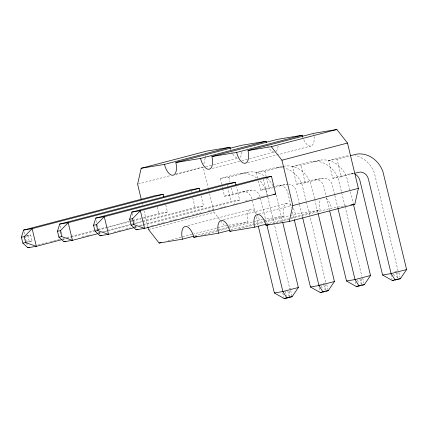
<?xml version="1.0" encoding="UTF-8"?>
<svg xmlns="http://www.w3.org/2000/svg" width="428" height="428" viewBox="0 0 428 428"><rect width="100%" height="100%" fill="white"/><g stroke="black" fill="none" stroke-linecap="round" stroke-linejoin="round"><path stroke-width="0.32" stroke-dasharray="2.14 1.6" d="M289.28 297.15L289.703 290.81M325.446 289.895L325.788 284.823M361.483 284.54L361.869 278.837M397.607 277.916L397.949 272.845M203.878 163.812L205.162 158.087M205.306 157.451L205.734 155.541M138.249 183.997L170.387 175.576M176.17 174.062L203.166 166.99L208.142 187.715M175.555 174.565L205.119 166.818M205.761 166.647L212.834 164.796M213.476 164.625L238.54 158.06M212.277 168.407L241.199 160.826M241.841 160.661L248.914 158.809M249.556 158.638L274.621 152.068A12.118 5.741 75.3 0 1 268.859 147.976M247.716 162.587L310.701 146.082M221.629 184.217L220.265 178.54L238.064 173.875L249.16 171.986A27.306 24.027 80.6 0 1 265.29 176.668M220.265 178.54L228.787 177.122L249.16 171.986M257.709 178.23L256.345 172.548L274.145 167.888L285.246 166A27.306 24.027 80.6 0 1 310.755 183.591L314.564 198.72M256.345 172.548L264.868 171.136L285.246 166M26.563 235.828L30.693 235.02L32.105 240.905L25.653 242.596M26.178 236.203L30.693 235.02M305.49 182.761L296.668 184.227L292.426 166.562L310.225 161.896L321.326 160.013A27.306 24.027 80.6 0 1 346.835 177.604L353.282 203.728M292.426 166.562L300.954 165.149L321.326 160.013M341.571 176.775L332.749 178.241L328.511 160.575L348.884 155.439M328.511 160.575L337.034 159.163L349.746 155.829M26.686 242.055L32.105 240.905M38.172 245.03L44.63 243.334M45.277 243.168L47.214 242.66M50.445 241.815L59.487 239.445M66.591 237.583L70.465 236.566M71.112 236.395L93.716 230.473M94.363 230.307L129.24 221.164M129.887 220.998L131.824 220.49M132.471 220.318L158.949 213.379L167.471 211.967L165.807 205.028M222.688 188.63L224.507 196.201L241.799 191.669A9.09 7.998 80.6 0 1 251.659 198.469L255.858 215.947M62.841 239.386L66.073 238.535M66.72 238.369L70.593 237.353M71.241 237.182L93.844 231.259M98.365 230.077L106.117 228.044M106.759 227.873L129.368 221.95M130.01 221.784L131.952 221.276M132.594 221.105L140.994 218.906M143.578 218.226L167.471 211.967M224.507 196.201L233.03 194.788L250.321 190.257A9.09 7.998 80.6 0 1 260.187 197.057L266.708 224.24M82.005 237.01L86.526 235.828M87.173 235.657L91.046 234.64M98.151 232.779L100.088 232.27M102.672 231.596L106.545 230.58M107.193 230.408L129.796 224.486M130.444 224.315L132.38 223.812M133.028 223.641L142.069 221.271M142.717 221.099L195.029 207.393L203.557 205.975L201.133 195.885M258.314 180.75L260.588 190.214L277.879 185.682A9.09 7.998 80.6 0 1 287.744 192.482L291.473 208.019M98.922 233.394L101.506 232.72M104.737 231.874L129.925 225.272M135.093 223.919L142.198 222.057M142.845 221.886L203.557 205.975M260.588 190.214L269.11 188.802L286.402 184.27A9.09 7.998 80.6 0 1 287.429 184.077L278.906 185.49M113.564 232.206L118.085 231.024M118.733 230.853L122.606 229.836M125.837 228.991L130.358 227.808M134.232 226.792L136.168 226.284M139.4 225.438L142.631 224.593M143.273 224.422L231.115 201.406L239.637 199.988L236.454 186.742M296.668 184.227L313.959 179.696A9.09 7.998 80.6 0 1 323.825 186.496L326.313 196.853M135.007 227.407L136.944 226.899M140.817 225.888L142.754 225.379M143.401 225.208L239.637 199.988M151.582 225.711L154.166 225.037M157.397 224.192L161.918 223.004M162.565 222.833L164.502 222.33M169.67 220.971L174.191 219.789M174.833 219.618L176.775 219.115M181.937 217.756L186.458 216.573M187.106 216.402L189.042 215.894M192.274 215.049L198.731 213.358M199.378 213.187L201.315 212.679M208.42 210.817L213.588 209.463M220.693 207.601L225.861 206.248M232.96 204.386L237.487 203.204M245.233 201.171L249.754 199.988M257.506 197.955L262.027 196.773M262.674 196.602L266.548 195.585M332.749 178.241L350.04 173.709A9.09 7.998 80.6 0 1 354.197 173.875M354.084 173.468L341.271 176.823L337.034 159.163M148.495 229.504L214.048 212.325L220.185 220.136M187.849 225.786L250.835 209.281L252.402 209.436L254.055 210.383A12.118 5.741 75.3 0 1 256.602 213.374M223.288 219.965L286.915 203.289M258.731 214.144L291.505 205.558M168.129 240.686L191.905 234.453M192.552 234.282L216.975 227.883M217.617 227.717L227.921 225.326M194.638 235.978L218.419 229.745M219.061 229.574L228.702 227.049M229.344 226.883L247.983 221.998A12.118 5.741 75.3 0 1 250.835 209.281M200.86 235.437L216.926 231.227M217.568 231.056L227.851 228.365M228.493 228.194L252.916 221.795M253.563 221.629L262.599 219.569M230.719 229.986L263.498 221.399M264.14 221.228L284.064 216.012A12.118 5.741 75.3 0 1 284.957 204.547A12.118 5.741 75.3 0 1 291.762 206.071M238.867 228.943L253.007 225.24M253.649 225.069L289.644 215.637M290.286 215.471L295.427 214.123L320.144 210.02A12.118 5.741 75.3 0 1 320.535 199.352M266.157 224.17L288.654 218.275M291.222 217.601L320.144 210.02M272.379 223.63L331.507 208.136L346.391 205.665M319.459 284.609L325.917 282.919L309.765 215.659M394.851 271.791L397.43 271.117M242.826 191.482L251.348 190.064M314.992 179.503L323.515 178.091M351.072 173.517L353.694 173.083M228.568 225.219L247.983 221.998M263.247 219.462L284.064 216.012M291.142 288.691L289.831 288.905L274.46 224.882M220.591 220.655L224.684 225.861M398.891 272.583L400.068 277.488M398.077 270.945L374.393 173.03A27.306 24.027 80.6 0 0 355.181 155.696M395.905 272.438L397.377 278.575M393.728 273.936L394.466 277.002M390.887 274.407L392.064 279.313M362.66 277.954L363.843 282.86M344.915 205.788L338.313 179.016A27.306 24.027 80.6 0 0 312.804 161.426M345.07 206.435L361.842 276.285M359.969 279.04L361.296 284.561M357.648 279.923L358.53 283.604M334.68 194.788L332.347 185.083A9.09 7.998 80.6 0 0 322.482 178.278L305.191 182.81L300.954 165.149M334.835 195.436L337.783 207.735M355.101 281.619L355.984 285.299M326.468 197.501L329.416 209.795M314.719 199.368L317.977 212.951M326.73 284.556L327.907 289.462M309.61 215.011L302.232 185.008A27.306 24.027 80.6 0 0 283.641 167.797M323.889 285.027L325.21 290.548M321.567 285.909L322.45 289.59M299.375 204.012L296.267 191.07A9.09 7.998 80.6 0 0 288.477 184.045M299.53 204.659L302.478 216.959M319.02 287.605L319.903 291.286M292.404 211.903L294.266 219.666M276.151 195.008L282.517 221.522M264.868 171.136L266.232 176.812M266.382 177.443L269.11 188.802M290.649 290.542L292.121 296.679M267.628 196.42L266.152 190.995A27.306 24.027 80.6 0 0 259.32 180.29M267.784 197.067L274.305 224.235M263.257 179.016L267.195 195.419M287.809 291.013L289.13 296.534M285.337 291.281L286.369 295.577M282.79 292.982L283.823 297.273M256.014 216.595L258.031 225.005M228.787 177.122L230.002 182.173M231.361 187.849L233.03 194.788M227.022 184.372L227.477 186.266M227.632 186.897L231.115 201.406M222.234 186.736L222.539 187.999M208.297 188.363L208.918 190.952M209.538 193.542L214.048 212.325M190.941 190.358L191.396 192.252M192.761 197.929L195.029 207.393M157.434 207.072L158.949 213.379M141.962 202.3L142.583 204.894M143.985 210.72L147.714 226.262M132.145 213.374L132.905 216.525M133.809 220.313L134.569 223.464M135.173 225.989L135.628 227.883M96.364 220.623L96.819 222.517M97.429 225.037L98.943 231.345M99.093 231.976L99.697 234.501M60.134 225.979L60.888 229.135M61.498 231.655L62.408 235.443M63.012 237.963L63.467 239.857M27.852 235.491L29.265 241.376M24.054 231.965L24.808 235.122M24.963 235.753L26.477 242.061M26.627 242.692L27.381 245.843M293.25 208.361A12.118 5.741 75.3 0 1 295.427 214.123M257.169 214.348A12.118 5.741 75.3 0 1 259.347 220.11M314.093 136.446A12.118 5.741 75.3 0 1 310.851 146.055A12.118 5.741 75.3 0 1 303.345 138.838M303.12 138.265A12.118 5.741 75.3 0 1 302.708 137.083M313.558 133.365A12.118 5.741 75.3 0 1 313.82 134.601M236.973 157.9A12.118 5.741 75.3 0 1 232.779 153.968M232.206 152.989A12.118 5.741 75.3 0 1 231.671 151.935M230.954 150.244A12.118 5.741 75.3 0 1 230.542 149.056M242.007 152.036A12.118 5.741 75.3 0 1 239.915 157.413M268.286 147.002A12.118 5.741 75.3 0 1 267.751 145.948M278.088 146.05A12.118 5.741 75.3 0 1 275.996 151.426M326.216 198.41A12.118 5.741 75.3 0 1 331.507 208.136M240.638 173.399A27.306 24.027 80.6 0 1 256.763 178.08M267.019 178.096A27.306 24.027 80.6 0 1 272.989 185.811M276.718 167.412A27.306 24.027 80.6 0 1 283.015 167.669"/><path stroke-width="0.64" d="M230.355 148.452A12.118 5.741 75.3 0 1 230.029 147.227L206.735 151.089L141.176 168.268L137.607 184.168L141.342 199.71M147.869 226.91L148.495 229.504L159.13 243.04L182.424 239.177A12.118 5.741 75.3 0 1 185.281 226.46A12.118 5.741 75.3 0 1 193.788 237.289L218.505 233.19A12.118 5.741 75.3 0 1 221.362 220.468A12.118 5.741 75.3 0 1 229.873 231.302L254.59 227.198A12.118 5.741 75.3 0 1 257.442 214.482A12.118 5.741 75.3 0 1 265.954 225.315L289.248 221.447L292.816 205.552L281.934 160.216L271.299 146.676L247.999 150.544A12.118 5.741 75.3 0 1 245.148 163.261A12.118 5.741 75.3 0 1 236.636 152.432L211.919 156.53A12.118 5.741 75.3 0 1 209.067 169.247A12.118 5.741 75.3 0 1 200.555 158.419L175.838 162.517A12.118 5.741 75.3 0 1 172.982 175.239A12.118 5.741 75.3 0 1 164.475 164.406L141.176 168.268M289.248 221.447L354.807 204.268L358.375 188.374L347.488 143.038L336.852 129.497L313.558 133.365L247.999 150.544M62.194 239.552L36.364 246.325L27.836 247.737L22.812 243.067L21.4 237.182L23.599 230.077L154.711 195.719L163.234 194.301L163.838 196.827M98.279 233.565L72.444 240.333L63.922 241.75L58.893 237.08L57.48 231.195L59.679 224.085L190.792 189.727L199.314 188.315L199.919 190.84M134.36 227.578L108.525 234.346L100.002 235.764L94.979 231.093L93.561 225.208L95.76 218.098L226.872 183.74L235.395 182.328L235.999 184.853M129.647 219.222L131.84 212.111L262.953 177.754L271.475 176.341L275.718 194.002L144.605 228.359L136.083 229.777L131.059 225.107L129.647 219.222L132.487 218.745L140.363 210.699L271.475 176.341M258.341 226.3L274.348 292.966L284.117 298.503L286.958 298.027L292.121 296.679L298.353 287.493L282.673 222.169M294.266 219.666L310.428 286.979L320.197 292.511L323.038 292.04L328.201 290.687L334.439 281.506L318.132 213.599M329.726 211.09L346.509 280.993L356.278 286.525L364.281 284.7L370.52 275.52L353.437 204.375M355.192 174.298A9.09 7.998 80.6 0 1 359.905 180.509L382.589 275.001L392.358 280.538L400.362 278.714L406.6 269.533L382.916 171.617A27.306 24.027 80.6 0 0 357.407 154.021L350.382 155.664M21.4 237.182L24.241 236.711L32.121 228.659L163.234 194.301M57.48 231.195L60.321 230.724L68.202 222.672L199.314 188.315M93.561 225.208L96.402 224.737L104.282 216.686L235.395 182.328M164.475 164.406L230.029 147.227M175.838 162.517L241.392 145.338L266.109 141.24A12.118 5.741 75.3 0 0 266.435 142.46M200.555 158.419L266.109 141.24M211.919 156.53L277.478 139.351L302.195 135.253A12.118 5.741 75.3 0 0 302.521 136.473M236.636 152.432L302.195 135.253M271.299 146.676L336.852 129.497M281.934 160.216L347.488 143.038M27.836 247.737L29.778 247.229M63.922 241.75L65.859 241.242M100.002 235.764L101.939 235.256M136.083 229.777L138.019 229.269M354.721 173.297L358.568 172.291A9.09 7.998 80.6 0 1 368.428 179.097L391.112 273.588L395.205 280.067M292.816 205.552L358.375 188.374M159.13 243.04L161.056 242.537M182.424 239.177L193.349 236.315M193.788 237.289L197.003 236.449M218.505 233.19L229.435 230.323M229.873 231.302L231.157 230.965M254.59 227.198L266.157 224.17M265.954 225.315L269.164 224.475M298.353 287.493L282.871 291.554L274.348 292.966M334.439 281.506L318.951 285.562L310.428 286.979M370.52 275.52L355.031 279.575L346.509 280.993M284.117 298.503L288.632 297.316M406.6 269.533L391.112 273.588L382.589 275.001M320.197 292.511L321.487 292.174M322.782 291.837L324.713 291.329M356.278 286.525L360.799 285.342M392.358 280.538L393.653 280.201M394.942 279.864L397.521 279.184M23.599 230.077L32.121 228.659L36.364 246.325L25.653 242.596L22.812 243.067M59.679 224.085L68.202 222.672L72.444 240.333L61.734 236.609L58.893 237.08M95.76 218.098L104.282 216.686L108.525 234.346L97.819 230.622L94.979 231.093M131.84 212.111L140.363 210.699L144.605 228.359L133.9 224.636L131.059 225.107M273.749 194.328L275.718 194.002M350.923 204.916L354.807 204.268M289.28 297.15L292.121 296.679M325.927 291.067L328.201 290.687M362.008 285.08L364.281 284.7M398.094 279.093L400.362 278.714M359.119 286.054L355.031 279.575L337.938 208.383M323.038 292.04L318.951 285.562L302.639 217.606M286.958 298.027L282.871 291.554L266.863 224.887M132.487 218.745L133.9 224.636M96.402 224.737L97.819 230.622M60.321 230.724L61.734 236.609M24.241 236.711L25.653 242.596"/></g></svg>
